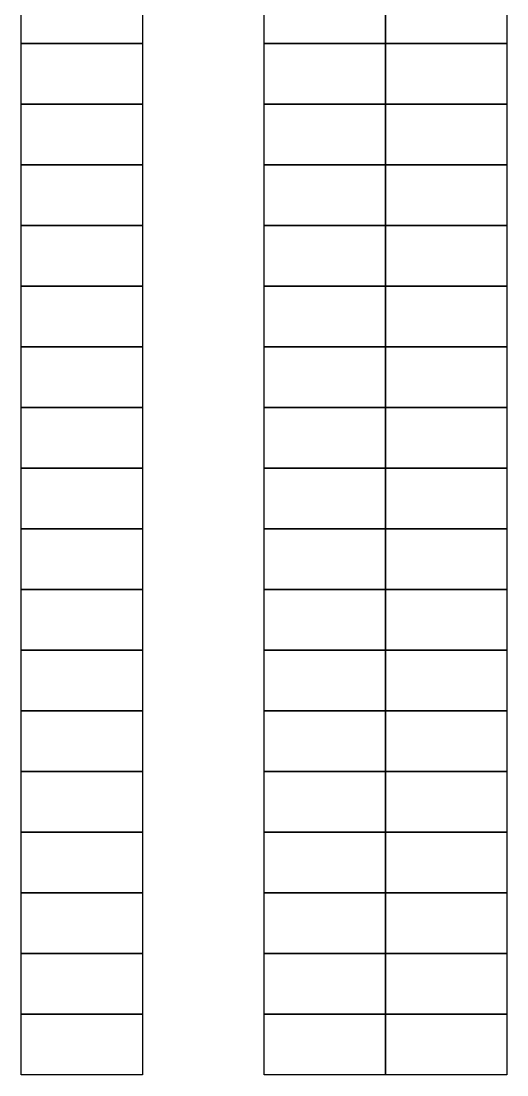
# Model space of a CAD drawing. Header units: millimetres. Extents: x 409504 to 410674, y 7402686 to 14806894.
# Drawn here: x 409989.6 to 410009.6, y 7402775.02 to 7402818.44 of the extents above; entities that cross this region are included whole.
import ezdxf

# ---------------------------------------------------------------- set-up
doc = ezdxf.new("R2010")
doc.units = ezdxf.units.MM
doc.layers.add('.. Vagas de Garagem', color=2, linetype='Continuous')

msp = doc.modelspace()

# ---------------------------------------------------------------- linework, layer by layer
at = {"layer": '.. Vagas de Garagem'}
for points in [[(409989.597, 7402820.017), (409994.597, 7402820.017), (409994.597, 7402817.517), (409989.597, 7402817.517), (409989.597, 7402820.017)], [(409999.597, 7402820.017), (410004.597, 7402820.017), (410004.597, 7402817.517), (409999.597, 7402817.517), (409999.597, 7402820.017)], [(410004.597, 7402820.017), (410009.597, 7402820.017), (410009.597, 7402817.517), (410004.597, 7402817.517), (410004.597, 7402820.017)], [(409989.597, 7402817.517), (409994.597, 7402817.517), (409994.597, 7402815.017), (409989.597, 7402815.017), (409989.597, 7402817.517)], [(409999.597, 7402817.517), (410004.597, 7402817.517), (410004.597, 7402815.017), (409999.597, 7402815.017), (409999.597, 7402817.517)], [(410004.597, 7402817.517), (410009.597, 7402817.517), (410009.597, 7402815.017), (410004.597, 7402815.017), (410004.597, 7402817.517)], [(409989.597, 7402815.017), (409994.597, 7402815.017), (409994.597, 7402812.517), (409989.597, 7402812.517), (409989.597, 7402815.017)], [(409999.597, 7402815.017), (410004.597, 7402815.017), (410004.597, 7402812.517), (409999.597, 7402812.517), (409999.597, 7402815.017)], [(410004.597, 7402815.017), (410009.597, 7402815.017), (410009.597, 7402812.517), (410004.597, 7402812.517), (410004.597, 7402815.017)], [(409989.597, 7402812.517), (409994.597, 7402812.517), (409994.597, 7402810.017), (409989.597, 7402810.017), (409989.597, 7402812.517)], [(409999.597, 7402812.517), (410004.597, 7402812.517), (410004.597, 7402810.017), (409999.597, 7402810.017), (409999.597, 7402812.517)], [(410004.597, 7402812.517), (410009.597, 7402812.517), (410009.597, 7402810.017), (410004.597, 7402810.017), (410004.597, 7402812.517)], [(409989.597, 7402810.017), (409994.597, 7402810.017), (409994.597, 7402807.517), (409989.597, 7402807.517), (409989.597, 7402810.017)], [(409999.597, 7402810.017), (410004.597, 7402810.017), (410004.597, 7402807.517), (409999.597, 7402807.517), (409999.597, 7402810.017)], [(410004.597, 7402810.017), (410009.597, 7402810.017), (410009.597, 7402807.517), (410004.597, 7402807.517), (410004.597, 7402810.017)], [(409989.597, 7402807.517), (409994.597, 7402807.517), (409994.597, 7402805.017), (409989.597, 7402805.017), (409989.597, 7402807.517)], [(409999.597, 7402807.517), (410004.597, 7402807.517), (410004.597, 7402805.017), (409999.597, 7402805.017), (409999.597, 7402807.517)], [(410004.597, 7402807.517), (410009.597, 7402807.517), (410009.597, 7402805.017), (410004.597, 7402805.017), (410004.597, 7402807.517)], [(409989.597, 7402805.017), (409994.597, 7402805.017), (409994.597, 7402802.517), (409989.597, 7402802.517), (409989.597, 7402805.017)], [(409999.597, 7402805.017), (410004.597, 7402805.017), (410004.597, 7402802.517), (409999.597, 7402802.517), (409999.597, 7402805.017)], [(410004.597, 7402805.017), (410009.597, 7402805.017), (410009.597, 7402802.517), (410004.597, 7402802.517), (410004.597, 7402805.017)], [(409989.597, 7402802.517), (409994.597, 7402802.517), (409994.597, 7402800.017), (409989.597, 7402800.017), (409989.597, 7402802.517)], [(409999.597, 7402802.517), (410004.597, 7402802.517), (410004.597, 7402800.017), (409999.597, 7402800.017), (409999.597, 7402802.517)], [(410004.597, 7402802.517), (410009.597, 7402802.517), (410009.597, 7402800.017), (410004.597, 7402800.017), (410004.597, 7402802.517)], [(409989.597, 7402800.017), (409994.597, 7402800.017), (409994.597, 7402797.517), (409989.597, 7402797.517), (409989.597, 7402800.017)], [(409999.597, 7402800.017), (410004.597, 7402800.017), (410004.597, 7402797.517), (409999.597, 7402797.517), (409999.597, 7402800.017)], [(410004.597, 7402800.017), (410009.597, 7402800.017), (410009.597, 7402797.517), (410004.597, 7402797.517), (410004.597, 7402800.017)], [(409989.597, 7402797.517), (409994.597, 7402797.517), (409994.597, 7402795.017), (409989.597, 7402795.017), (409989.597, 7402797.517)], [(409999.597, 7402797.517), (410004.597, 7402797.517), (410004.597, 7402795.017), (409999.597, 7402795.017), (409999.597, 7402797.517)], [(410004.597, 7402797.517), (410009.597, 7402797.517), (410009.597, 7402795.017), (410004.597, 7402795.017), (410004.597, 7402797.517)], [(409989.597, 7402795.017), (409994.597, 7402795.017), (409994.597, 7402792.517), (409989.597, 7402792.517), (409989.597, 7402795.017)], [(409999.597, 7402795.017), (410004.597, 7402795.017), (410004.597, 7402792.517), (409999.597, 7402792.517), (409999.597, 7402795.017)], [(410004.597, 7402795.017), (410009.597, 7402795.017), (410009.597, 7402792.517), (410004.597, 7402792.517), (410004.597, 7402795.017)], [(409989.597, 7402792.517), (409994.597, 7402792.517), (409994.597, 7402790.017), (409989.597, 7402790.017), (409989.597, 7402792.517)], [(409999.597, 7402792.517), (410004.597, 7402792.517), (410004.597, 7402790.017), (409999.597, 7402790.017), (409999.597, 7402792.517)], [(410004.597, 7402792.517), (410009.597, 7402792.517), (410009.597, 7402790.017), (410004.597, 7402790.017), (410004.597, 7402792.517)], [(409989.597, 7402790.017), (409994.597, 7402790.017), (409994.597, 7402787.517), (409989.597, 7402787.517), (409989.597, 7402790.017)], [(409999.597, 7402790.017), (410004.597, 7402790.017), (410004.597, 7402787.517), (409999.597, 7402787.517), (409999.597, 7402790.017)], [(410004.597, 7402790.017), (410009.597, 7402790.017), (410009.597, 7402787.517), (410004.597, 7402787.517), (410004.597, 7402790.017)], [(409989.597, 7402787.517), (409994.597, 7402787.517), (409994.597, 7402785.017), (409989.597, 7402785.017), (409989.597, 7402787.517)], [(409999.597, 7402787.517), (410004.597, 7402787.517), (410004.597, 7402785.017), (409999.597, 7402785.017), (409999.597, 7402787.517)], [(410004.597, 7402787.517), (410009.597, 7402787.517), (410009.597, 7402785.017), (410004.597, 7402785.017), (410004.597, 7402787.517)], [(409989.597, 7402785.017), (409994.597, 7402785.017), (409994.597, 7402782.517), (409989.597, 7402782.517), (409989.597, 7402785.017)], [(409999.597, 7402785.017), (410004.597, 7402785.017), (410004.597, 7402782.517), (409999.597, 7402782.517), (409999.597, 7402785.017)], [(410004.597, 7402785.017), (410009.597, 7402785.017), (410009.597, 7402782.517), (410004.597, 7402782.517), (410004.597, 7402785.017)], [(409989.597, 7402782.517), (409994.597, 7402782.517), (409994.597, 7402780.017), (409989.597, 7402780.017), (409989.597, 7402782.517)], [(409999.597, 7402782.517), (410004.597, 7402782.517), (410004.597, 7402780.017), (409999.597, 7402780.017), (409999.597, 7402782.517)], [(410004.597, 7402782.517), (410009.597, 7402782.517), (410009.597, 7402780.017), (410004.597, 7402780.017), (410004.597, 7402782.517)], [(409989.597, 7402780.017), (409994.597, 7402780.017), (409994.597, 7402777.517), (409989.597, 7402777.517), (409989.597, 7402780.017)], [(409999.597, 7402780.017), (410004.597, 7402780.017), (410004.597, 7402777.517), (409999.597, 7402777.517), (409999.597, 7402780.017)], [(410004.597, 7402780.017), (410009.597, 7402780.017), (410009.597, 7402777.517), (410004.597, 7402777.517), (410004.597, 7402780.017)], [(409989.597, 7402777.517), (409994.597, 7402777.517), (409994.597, 7402775.017), (409989.597, 7402775.017), (409989.597, 7402777.517)], [(409999.597, 7402777.517), (410004.597, 7402777.517), (410004.597, 7402775.017), (409999.597, 7402775.017), (409999.597, 7402777.517)], [(410004.597, 7402777.517), (410009.597, 7402777.517), (410009.597, 7402775.017), (410004.597, 7402775.017), (410004.597, 7402777.517)]]:
    msp.add_lwpolyline(points, dxfattribs=at)

doc.saveas('drawing.dxf')
